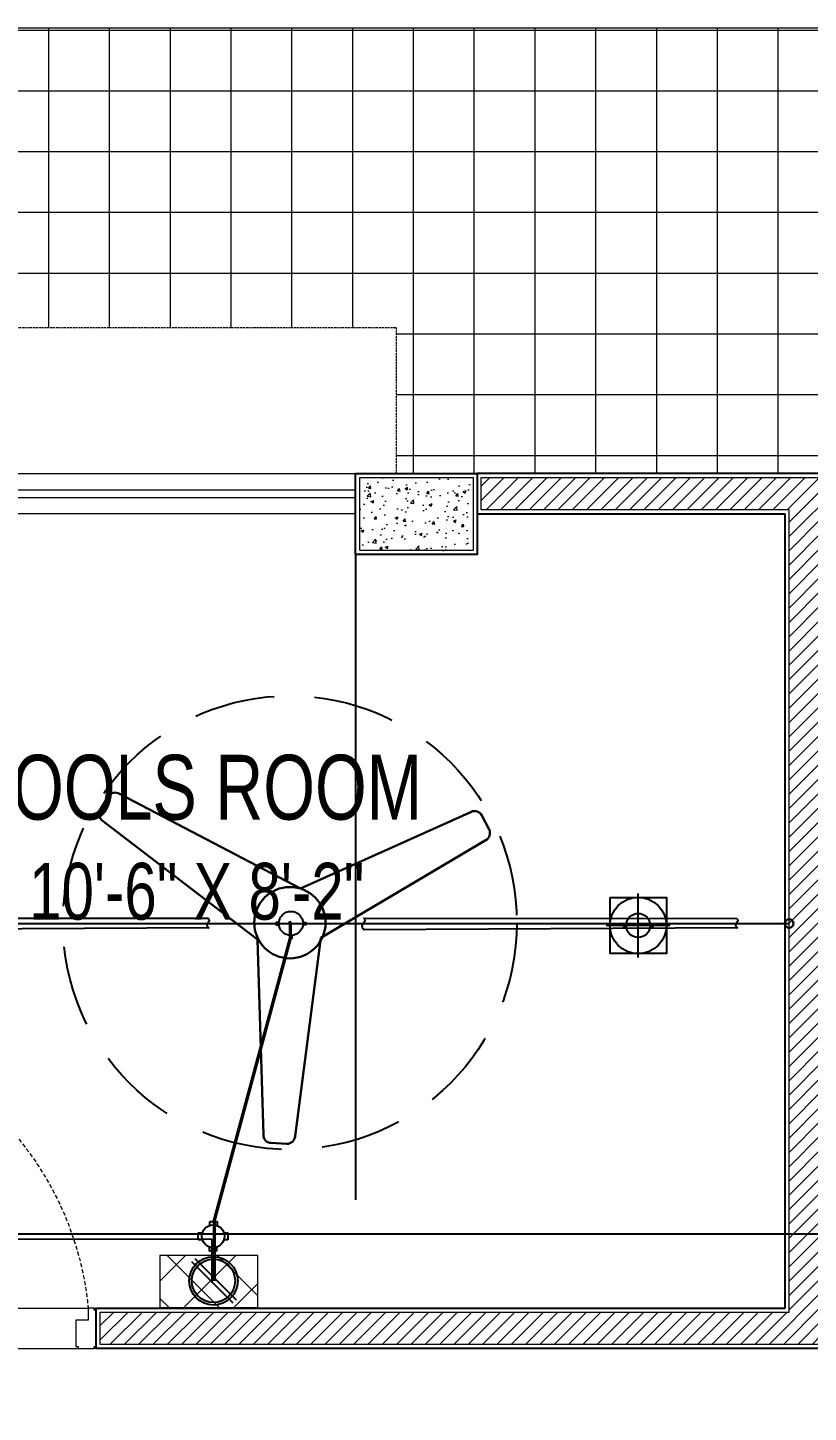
# Model space of a CAD drawing. Header units: inches. Extents: x 112 to 4169, y -2569 to 841.
# Drawn here: x 617.7 to 714, y 479.5 to 650.4 of the extents above; entities that cross this region are included whole.
import ezdxf

# ---------------------------------------------------------------- set-up
doc = ezdxf.new("R2010")
doc.units = ezdxf.units.IN
doc.header["$MEASUREMENT"] = 0
doc.linetypes.add('DASH', pattern=[0.35, 0.25, -0.1])
doc.linetypes.add('DASHED', pattern=[0.75, 0.5, -0.25])
doc.layers.get('Defpoints').update_dxf_attribs({"lineweight": 0})
for name, color, linetype in [('Cables', 7, 'Continuous'), ('Lights', 7, 'Continuous'), ('PVC Conduit and Circular Boxes', 7, 'Continuous'), ('Sockets', 7, 'Continuous'), ('wall 05', 253, 'Continuous')]:
    doc.layers.add(name, color=color, linetype=linetype)
for name, color, linetype, lineweight in [('COLUMN', 1, 'Continuous', 25), ('DOOR', 115, 'Continuous', 15), ('E-CF-Ceiling-Fan', 42, 'Continuous', 30), ('Glass', 5, 'Continuous', 9), ('HACTH', 8, 'Continuous', 9), ('Plaster Line', 254, 'Continuous', 15), ('railing', 232, 'Continuous', 15), ('Sunshed', 5, 'Continuous', 15), ('Switchboard', 30, 'Continuous', 13), ('Text', 252, 'Continuous', 15), ('WINDOW', 140, 'Continuous', 9)]:
    doc.layers.add(name, color=color, linetype=linetype, lineweight=lineweight)
doc.styles.add('Swiss721', font='swisscl.ttf')

# ---------------------------------------------------------------- blocks, each defined once
blk = doc.blocks.new('C10X15')
at = {"layer": 'HACTH'}
h = blk.add_hatch(dxfattribs=at)
h.set_pattern_fill('AR-CONC', color=256, scale=0.5, style=0)
h.set_pattern_definition([(50, (0, 0), (3.58630091, -0.31376067), [0.375, -4.125]), (355, (0, 0), (-0.69375667, 3.76096067), [0.3, -3.3]), (100.4514, (0.299, -0.026), (2.89254691, 3.44719771), [0.31870095, -3.50571056]), (46.1842, (0, 1), (5.33620524, -0.82759507), [0.5625, -6.1875]), (96.6356, (0.4447, 0.931), (4.67331353, 4.87058935), [0.47805144, -5.258565]), (351.1842, (0, 1), (4.67330973, 4.870593), [0.45, -4.95]), (21, (0.5, 0.75), (2.98453526, -2.01309445), [0.375, -4.125]), (326, (0.5, 0.75), (1.21657666, 3.62575023), [0.3, -3.3]), (71.4514, (0.7487, 0.5822), (4.20111314, 1.61265248), [0.31870095, -3.50571056]), (37.5, (0, 0), (0.060799277, 1.66446927), [0, -3.26, 0, -3.35, 0, -3.3125]), (7.5, (0, 0), (1.315347687, 1.97205856), [0, -1.91, 0, -3.185, 0, -1.2625]), (327.5, (-1.115, 0), (2.66911218, -0.112774359), [0, -1.25, 0, -3.9, 0, -5.175]), (317.5, (-1.615, 0), (2.915930847, 0.50052491), [0, -1.625, 0, -2.59, 0, -3.675])])
h.paths.add_polyline_path([(88231.5, -6817.5), (88231.5, -6808.5), (88217.5, -6808.5), (88217.5, -6817.5)])
at = {"layer": 'COLUMN'}
blk.add_lwpolyline([(88217, -6808), (88232, -6808), (88232, -6818), (88217, -6818)], close=True, dxfattribs=at)
at = {"layer": 'Plaster Line'}
blk.add_lwpolyline([(88217.5, -6808.5), (88231.5, -6808.5), (88231.5, -6817.5), (88217.5, -6817.5)], close=True, dxfattribs=at)
blk = doc.blocks.new('A$C5AAA0143')
at = {"layer": 'Defpoints'}
for points in [[(-39.75, 5), (-40, 5), (-40, 4.75), (-39.75, 4.75)], [(0, 5), (-0.25, 5), (-0.25, 4.75), (0, 4.75)], [(-39.75, 0.25), (-40, 0.25), (-40, 0), (-39.75, 0)], [(0, 0.25), (-0.25, 0.25), (-0.25, 0), (0, 0)]]:
    blk.add_lwpolyline(points, close=True, dxfattribs=at)
at = {"layer": 'DOOR'}
for points in [[(-1.75, 10), (-2, 10), (-2, 11), (-2.5, 11), (-2.5, 5), (-1, 5), (-1, 11), (-1.5, 11), (-1.5, 10), (-1.75, 10), (-1.5, 10), (-1.5, 11), (-1, 11), (-1, 33.99), (-1.5, 33.99), (-1.5, 34.99), (-2, 34.99), (-2, 33.99), (-2.5, 33.99), (-2.5, 11), (-2.5, 39.99), (-1, 39.99), (-1, 33.99)], [(-39, 5), (-39, 3.5), (-37.5, 3.5), (-37.5, 0.25), (-37.75, 0.25), (-37.75, 0), (-39.75, 0), (-39.75, 0.25), (-40, 0.25), (-40, 4.75), (-39.75, 4.75), (-39.75, 5), (-39, 5)], [(-1, 5), (-1, 3.5), (-2.5, 3.5), (-2.5, 0.25), (-2.25, 0.25), (-2.25, 0), (-0.25, 0), (-0.25, 0.25), (0, 0.25), (0, 4.75), (-0.25, 4.75), (-0.25, 5), (-1, 5)]]:
    blk.add_lwpolyline(points, dxfattribs=at)
at = {"layer": 'DOOR', "linetype": 'DASHED', "lineweight": 0}
blk.add_arc((-0.49, 1.36), 38.68, 92.9729, 174.603, dxfattribs=at)
at = {"layer": 'HACTH', "lineweight": 0, "ltscale": 10}
for p, q in [((-1.5, 5), (-39, 5)), ((-2.25, 0), (-37.75, 0))]:
    blk.add_line(p, q, dxfattribs=at)
blk = doc.blocks.new('CF')
for p, q in [((-23.84, 14.22), (-22.76, 15.89)), ((1.35, 4.29), (-21.39, 16.19)), ((1.35, 4.29), (22.9, 13.97)), ((-4.07, -2.11), (-23.55, 12.84)), ((24.1, 13.48), (25.01, 11.71)), ((3.87, -1.9), (24.71, 10.43)), ((-4.07, -2.11), (-3.33, -26.62)), ((3.87, -1.9), (0.65, -26.82)), ((-0.39, -27.76), (-2.38, -27.66))]:
    blk.add_line(p, q)
for radius in [4.48, 0.0888]:
    blk.add_circle((0, 0), radius)
for centre, radius, start, end in [((-21.93, 15.35), 0.996, 57.1351, 147.1351), ((-23.01, 13.68), 0.996, 147.1351, 237.1351), ((23.21, 13.03), 0.996, 27.1351, 117.1351), ((24.09, 11.25), 1.03, 299.2548, 26.4357), ((-2.33, -26.67), 0.996, 177.1351, 267.1351), ((-0.34, -26.77), 0.996, 267.1351, 357.1351)]:
    blk.add_arc(centre, radius, start, end)

msp = doc.modelspace()

# ---------------------------------------------------------------- hatches: boundary and pattern name
at = {"layer": 'HACTH', "ltscale": 10}
h = msp.add_hatch(dxfattribs=at)
h.set_pattern_fill('ANSI37', color=256, scale=60, angle=45, style=0)
h.set_pattern_definition([(90, (-138384.7415, -171144.917), (-7.5, 1e-15), []), (180, (-138384.7415, -171144.917), (-1e-15, -7.5), [])])
h.paths.add_polyline_path([(894.13, 650.37), (839.12, 650.37), (170.12, 650.37), (170.12, 595.36), (230.12, 595.36), (242.12, 595.36), (349.12, 595.36), (349.12, 631.37), (493.12, 631.37), (493.12, 595.36), (499.12, 595.36), (499.12, 613.36), (569.12, 613.36), (569.12, 595.36), (593.12, 595.36), (593.12, 613.36), (663.12, 613.36), (663.12, 595.36), (673.12, 595.36), (728.12, 595.36), (728.12, 613.36), (798.12, 613.36), (798.12, 595.36), (827.12, 595.36), (839.12, 595.36), (839.12, 583.36), (839.12, 576.36), (857.12, 576.36), (857.12, 506.36), (839.12, 506.36), (839.12, 480.36), (857.12, 480.36), (857.12, 415.36), (875.13, 415.36), (875.13, 315.36), (839.12, 315.36), (839.12, 301.36), (839.12, 241.36), (894.13, 241.36)])
h.paths.add_polyline_path([(230.12, 576.37), (230.12, 583.36), (230.12, 590.36), (170.12, 590.36), (170.12, 391.36), (230.12, 391.36), (230.12, 421.37), (212.12, 421.37), (194.11, 421.37), (194.11, 523.37), (230.12, 523.37)], flags=17)
at = {"layer": 'HACTH'}
h = msp.add_hatch(dxfattribs=at)
h.set_pattern_fill('ANSI31', color=256, scale=10, style=0)
h.set_pattern_definition([(45, (-121864.2342, -171118.0411), (-0.8838834765, 0.8838834765), [])])
h.paths.add_polyline_path([(673.62, 594.86), (673.62, 590.86), (711.62, 590.86), (711.62, 491.87), (626.62, 491.87), (626.62, 487.87), (710.62, 487.87), (715.62, 487.87), (715.62, 590.86), (732.62, 590.86), (732.62, 594.86)])
at = {"layer": 'Switchboard'}
h = msp.add_hatch(dxfattribs=at)
h.set_pattern_fill('ANSI37', color=256, scale=35)
h.set_pattern_definition([(45, (258.5888, 46.042), (-3.093592, 3.093592), []), (135, (258.5888, 46.042), (-3.093592, -3.093592), [])])
h.paths.add_polyline_path([(646.05, 492.43), (646.05, 498.84), (633.98, 498.84), (633.98, 492.43)])

# ---------------------------------------------------------------- linework, layer by layer
for p, q in [((658.12, 585.36), (658.12, 505.72)), ((640.14, 502.57), (640.14, 503.06)), ((640.14, 503.06), (641.02, 503.06)), ((641.02, 503.06), (641.02, 502.54)), ((638.71, 500.79), (638.71, 501.66)), ((638.71, 501.66), (639.21, 501.66)), ((639.21, 500.79), (638.71, 500.79)), ((641.87, 501.66), (642.36, 501.66)), ((642.36, 500.79), (641.87, 500.79)), ((642.36, 501.66), (642.36, 500.79)), ((640.1, 499.4), (640.1, 499.89)), ((640.97, 499.4), (640.1, 499.4)), ((640.97, 499.89), (640.97, 499.4))]:
    msp.add_line(p, q)
for points in [[(691.5, 539.71), (691.16, 539.71), (691.16, 539.41), (691.5, 539.41)], [(694.47, 539.71), (694.81, 539.71), (694.81, 539.41), (694.47, 539.41)]]:
    msp.add_lwpolyline(points)
at = {"linetype": 'DASHED', "ltscale": 20}
msp.add_circle((650.01, 539.92), 28, dxfattribs=at)
for centre, radius in [((692.98, 539.58), 1.49), ((640.54, 501.22), 1.4)]:
    msp.add_circle(centre, radius)
at = {"lineweight": 30}
msp.add_circle((711.62, 539.83), 0.527, dxfattribs=at)
at = {"layer": 'Cables', "color": 3}
for p, q in [((585.57, 539.83), (651.84, 539.83)), ((650.01, 538.01), (650.01, 539.83)), ((650.18, 538.01), (650.18, 539.83)), ((651.84, 539.83), (711.62, 539.83)), ((640.58, 503.06), (650.01, 538.01)), ((640.74, 503.06), (650.18, 538.01)), ((640.58, 503.06), (640.58, 495.72)), ((640.74, 503.06), (640.74, 495.72))]:
    msp.add_line(p, q, dxfattribs=at)
at = {"layer": 'Cables', "color": 1}
for p, q in [((487.73, 501.52), (642.36, 501.52)), ((527.59, 500.91), (640.38, 500.88)), ((640.38, 500.88), (640.38, 495.52)), ((642.36, 501.52), (727.57, 501.52))]:
    msp.add_line(p, q, dxfattribs=at)
at = {"layer": 'Glass', "ltscale": 10}
msp.add_lwpolyline([(658.12, 593.36), (658.12, 592.36), (598.12, 592.36), (598.12, 593.36)], close=True, dxfattribs=at)
at = {"layer": 'Lights', "color": 40}
for p, q in [((692.98, 535.64), (692.98, 543.52)), ((696.92, 539.58), (689.04, 539.58))]:
    msp.add_line(p, q, dxfattribs=at)
at = {"layer": 'Lights'}
msp.add_lwpolyline([(689.51, 543.05), (696.46, 543.05), (696.46, 536.1), (689.51, 536.1)], close=True, dxfattribs=at)
msp.add_circle((692.98, 539.58), 3.48, dxfattribs=at)
at = {"layer": 'Plaster Line'}
for points in [[(711.62, 491.87), (711.62, 590.86), (673.62, 590.86), (673.62, 594.86), (732.62, 594.86), (732.62, 590.86), (715.62, 590.86), (715.62, 487.87), (710.62, 487.87)], [(710.62, 487.87), (626.62, 487.87), (626.62, 491.87), (711.62, 491.87)]]:
    msp.add_lwpolyline(points, dxfattribs=at)
at = {"layer": 'PVC Conduit and Circular Boxes'}
for points in [[(639.92, 540.46, -0.56347), (639.92, 539.95, 0.571886), (639.99, 539.28), (593.92, 539.06, -0.456322), (593.92, 539.95, 0.605884), (593.92, 540.47)], [(705.14, 540.45, -0.56347), (705.14, 539.95, 0.571886), (705.22, 539.28), (659.14, 539.05, -0.456322), (659.14, 539.95, 0.605884), (659.14, 540.47)]]:
    msp.add_lwpolyline(points, format="xyb", close=True, dxfattribs=at)
for points in [[(648.65, 539.97), (648.31, 539.96), (648.32, 539.67), (648.66, 539.67)], [(649.99, 538.35), (649.99, 538.01), (650.29, 538.01), (650.29, 538.35)], [(651.63, 539.97), (651.97, 539.96), (651.96, 539.67), (651.62, 539.67)]]:
    msp.add_lwpolyline(points, dxfattribs=at)
msp.add_circle((650.14, 539.83), 1.49, dxfattribs=at)
at = {"layer": 'railing', "ltscale": 20}
msp.add_lwpolyline([(370.12, 650.37), (170.12, 650.37), (170.12, 595.36), (170.12, 650.37), (839.12, 650.37), (894.13, 650.37), (894.13, 241.36), (838.62, 241.36)], dxfattribs=at)
at = {"layer": 'Sockets', "color": 3}
for p, q in [((637.86, 498.09), (642.96, 492.99)), ((638.27, 498.46), (643.37, 493.36))]:
    msp.add_line(p, q, dxfattribs=at)
for radius in [2.99, 2.67]:
    msp.add_circle((640.58, 495.72), radius, dxfattribs=at)
at = {"layer": 'Sunshed', "linetype": 'DASH'}
msp.add_lwpolyline([(593.12, 595.36), (593.12, 613.36), (663.12, 613.36), (663.12, 595.36)], dxfattribs=at)
at = {"layer": 'Switchboard'}
msp.add_lwpolyline([(646.05, 498.84), (633.98, 498.84), (633.98, 492.43), (646.05, 492.43)], close=True, dxfattribs=at)
at = {"layer": 'wall 05'}
for points in [[(716.12, 590.36), (733.12, 590.36), (733.12, 595.36), (673.12, 595.36), (673.12, 590.36), (711.12, 590.36)], [(716.12, 590.36), (716.12, 487.37), (711.12, 487.37), (711.12, 487.4)], [(711.12, 492.37), (711.12, 590.36)], [(711.12, 487.37), (626.12, 487.37), (626.12, 492.37), (711.12, 492.37)]]:
    msp.add_lwpolyline(points, dxfattribs=at)
at = {"layer": 'WINDOW', "ltscale": 10}
msp.add_lwpolyline([(658.12, 595.36), (658.12, 590.36), (598.12, 590.36), (598.12, 595.36)], close=True, dxfattribs=at)

# ---------------------------------------------------------------- block references
at = {"layer": 'E-CF-Ceiling-Fan', "lineweight": 0, "xscale": 0.9826591356573481, "yscale": 0.9826591356573481, "zscale": 0.9826591356486393}
msp.add_blockref('CF', (650.01, 539.92), dxfattribs=at)
at = {"layer": 'HACTH'}
msp.add_blockref('C10X15', (-87558.88, 7403.36), dxfattribs=at)
at = {"layer": 'HACTH', "xscale": -1}
msp.add_blockref('A$C5AAA0143', (586.12, 487.37), dxfattribs=at)

# ---------------------------------------------------------------- texts
at = {"layer": 'Text', "insert": (638.52, 560.64), "char_height": 8, "width": 62.6303, "attachment_point": 2, "style": 'Swiss721'}
msp.add_mtext('TOOLS ROOM {\\H0.875x;10\'-6" X 8\'-2"}', dxfattribs=at)

doc.saveas('drawing.dxf')
